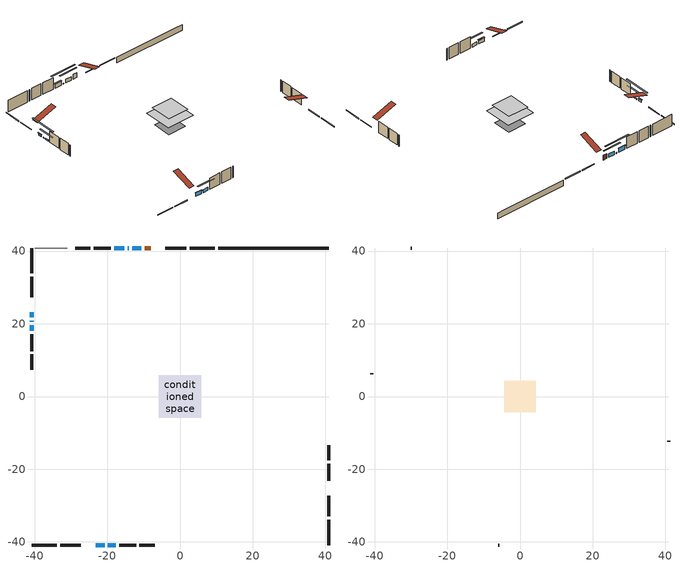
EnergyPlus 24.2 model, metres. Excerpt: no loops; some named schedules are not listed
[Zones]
conditioned space
 floor outside (Floor1 construction): -2.13,-2.13 -2.13,2.13 2.13,2.13 2.13,-2.13 z0.55
 floor adiabatic (AdiabaticFloorConstruction): -5.83,-5.83 -5.83,5.83 5.83,5.83 5.83,-5.83 z2.99
 floor foundation (Slab1 construction): -3.83,-3.83 -3.83,3.83 3.83,3.83 3.83,-3.83 z-1.89
 wall outside (RimJoist1 construction): 9.59,40.85 2.62,40.85 / -40.85,-40.85 -33.87,-40.85 / -40.85,40.85 -40.85,33.87 / 40.85,-40.85 40.85,-33.87 z0.55:0.85
 wall outside (RimJoist2 construction): 1.69,40.85 -4,40.85 / -32.94,-40.85 -27.26,-40.85 / -40.85,32.94 -40.85,27.26 / 40.85,-32.94 40.85,-27.26 z0.55:0.85
 wall outside (AdiabaticWallConstruction 1): -8.11,40.85 -9.75,40.85 z0.55:2.58
 wall outside (AdiabaticWallConstruction): -10.67,40.85 -13.13,40.85 z0.55:2.01; -23.15,-40.85 -20.73,-40.85 z0.55:1.98; -40.85,23.15 -40.85,21.75 z0.55:1.38; -14.06,40.85 -14.35,40.85 / -40.85,20.83 -40.85,20.53 z0.55:0.9; -19.81,-40.85 -17.69,-40.85 z0.55:1.8; -40.85,19.61 -40.85,18.11 z0.55:1.14; -15.28,40.85 -18.1,40.85 z0.55:2.22
 wall outside (Wall1 construction): -19.02,40.85 -23.71,40.85 / -16.77,-40.85 -12.08,-40.85 / -40.85,17.19 -40.85,12.5 / 40.85,-23.15 40.85,-18.46 z0.55:5.43
 wall outside (Wall2 construction): -24.64,40.85 -28.82,40.85 / -11.15,-40.85 -6.97,-40.85 / -40.85,11.57 -40.85,7.39 / 40.85,-17.53 40.85,-13.35 z0.55:5.43
 wall foundation (FoundationWall1 construction): 10.52,40.85,-1.89 10.52,40.85,0.55 37.81,40.85,0.55 37.81,40.85,0.48 40.85,40.85,0.48 40.85,40.85,-1.89
 wall adiabatic (Wall4 construction): -30.98,40.85 -39.92,40.85 z0.55:5.43
 window (WindowConstruction): -10.68,40.85 -13.13,40.85 z0.55:2.01
 window (WindowConstruction 4): -23.15,-40.85 -20.73,-40.85 z0.55:1.98
 window (WindowConstruction 5): -40.85,23.15 -40.85,21.75 z0.55:1.38
 window (WindowConstruction 6): -14.06,40.85 -14.35,40.85 z0.55:0.89
 window (WindowConstruction 7): -40.85,20.82 -40.85,20.53 z0.55:0.89
 window (WindowConstruction 1): -19.8,-40.85 -17.7,-40.85 z0.55:1.8
 window (WindowConstruction 2): -40.85,19.6 -40.85,18.11 z0.55:1.14
 window (WindowConstruction 3): -15.28,40.85 -18.09,40.85 z0.55:2.22
 door (Door): -8.11,40.85 -9.75,40.85 z0.55:2.58
 ceiling adiabatic (AdiabaticFloorConstruction): 5.83,-5.83 5.83,5.83 -5.83,5.83 -5.83,-5.83 z2.99
attic - vented
 floor to conditioned space (Floor2 construction Reversed): -4.39,-4.39 -4.39,4.39 4.39,4.39 4.39,-4.39 z5.43
 wall outside (Wall3 construction): -29.75,40.85 -30.05,40.85 / -6.04,-40.85 -5.74,-40.85 / -40.85,6.46 -40.85,6.16 / 40.85,-12.42 40.85,-12.12 z0.55:5.43
 roof outside (Roof1 construction): -7.18,40.85,5.43 -7.18,32.3,8.28 -4.93,32.3,8.28 -4.93,40.85,5.43; -24.08,-40.85,5.43 -24.08,-32.3,8.28 -26.33,-32.3,8.28 -26.33,-40.85,5.43; -40.85,24.08,5.43 -32.3,24.08,8.28 -32.3,26.33,8.28 -40.85,26.33,5.43; 40.85,-24.08,5.43 32.3,-24.08,8.28 32.3,-26.33,8.28 40.85,-26.33,5.43
shading: -15.77,40.85 -8.04,40.85 -8.04,41.26 -15.77,41.26 z4.65; -20.53,-40.85 -23.35,-40.85 -23.35,-41.26 -20.53,-41.26 z2.18; -40.85,21.55 -40.85,23.35 -41.26,23.35 -41.26,21.55 z1.58; -19.73,40.85 -8.68,40.85 -8.68,41.26 -19.73,41.26 z6.27; -40.85,15.15 -40.85,26.2 -41.26,26.2 -41.26,15.15 z6.27; -15.06,-40.85 -22.44,-40.85 -22.44,-41.26 -15.06,-41.26 z4.44; -40.85,15.47 -40.85,22.24 -41.26,22.24 -41.26,15.47 z3.78; -18.3,40.85 -15.08,40.85 -15.08,41.26 -18.3,41.26 z2.42
[Building]
Building 1: Terrain=Suburbs
[Site:Location]
Toronto City Centre_ON: Latitude {deg}=43.63; Longitude {deg}=-79.39; Time Zone {hr}=-5; Elevation {m}=77; Keep Site Location Information=Yes
[Site:GroundTemperature:Shallow]
5.01852, 3.26908, 3.12898, 3.95918, 7.29196, 10.6092, 13.4851, 15.3069, 15.4617, 13.9799, 11.1774, 7.9619
[Site:WaterMainsTemperature]
Calculation Method=Schedule; Temperature Schedule=mains temperature schedule
[Material] Roughness=Rough; Thermal Absorptance=0.9
Name | Thickness {m} | Conductivity {W/m-K} | Density {kg/m3} | Specific Heat {J/kg-K} | Solar Absorptance | Visible Absorptance
asphalt or fiberglass shingles | 0.00635 | 0.162714 | 1121.4 | 1465.45 | 0.4 | 0.4
ceiling loosefill ins | 0.169333 | 0.0480833 | 16.02 | 1046.75 | 0.7 | 0.7
ceiling stud and cavity | 0.1397 | 0.0995447 | 65.682 | 1177.47 | 0.7 | 0.7
concrete 4.0 in. | 0.1016 | 1.803125 | 2242.8 | 837.4 | 0.7 | 0.7
concrete 8.0 in. | 0.2032 | 1.803125 | 2242.8 | 837.4 | 0.7 | 0.7
door material | 0.04445 | 0.053851 | 512.64 | 1214.23 | 0.7 | 0.7
exterior vertical ins | 0.0307014 | 0.029427 | 32.04 | 1214.23 | 0.7 | 0.7
floor covering | 0.0127 | 0.0433444 | 54.468 | 1339.84 | 0.6 | 0.6
floor rigid ins | 0.103632 | 0.029427 | 32.04 | 1214.23 | 0.7 | 0.7
floor rigid ins 1; wall rigid ins 2 | 0.512978 | 0.029427 | 32.04 | 1214.23 | 0.7 | 0.7
floor stud and cavity | 0.1397 | 0.104502 | 92.3553 | 1139.71 | 0.7 | 0.7
floor stud and cavity 1 | 0.1397 | 1.75129 | 37.0049 | 1207.88 | 0.7 | 0.7
furniture material conditioned space 1 | 0.1524 | 0.115458 | 640.8 | 1214.23 | 0.6 | 0.6
gypsum board | 0.0127 | 0.160291 | 801 | 837.4 | 0.6 | 0.6
gypsum board 1 | 0.0127 | 0.160291 | 801 | 837.4 | 0.7 | 0.7
osb sheathing 0.5 in. | 0.0127 | 0.115458 | 512.64 | 1214.23 | 0.7 | 0.7
osb sheathing 0.75 in. | 0.01905 | 0.115458 | 512.64 | 1214.23 | 0.7 | 0.7
osb sheathing 2.0 in. | 0.0508 | 0.115458 | 512.64 | 1214.23 | 0.7 | 0.7
rim joist rigid ins; wall rigid ins | 0.051816 | 0.029427 | 32.04 | 1214.23 | 0.7 | 0.7
rim joist stud and cavity | 0.0508 | 0.0405436 | 125.044 | 1163.47 | 0.6 | 0.6
rim joist stud and cavity 1 | 0.0508 | 0.0348186 | 125.044 | 1163.47 | 0.6 | 0.6
wall rigid ins 1 | 0.051816 | 0.029427 | 32.04 | 1214.23 | 0.4 | 0.4
wall stud and cavity | 0.1397 | 0.162248 | 139.0536 | 1170.24 | 0.7 | 0.7
wall stud and cavity 1 | 0.1397 | 0.16529 | 139.0536 | 1170.24 | 0.7 | 0.7
wall stud and cavity 2 | 0.0889 | 6.9971 | 50.32683 | 1063.81 | 0.6 | 0.6
wall stud and cavity 3 | 0.1397 | 0.136428 | 139.0536 | 1170.24 | 0.7 | 0.7
wall stud and cavity 4 | 0.0889 | 0.380278 | 52.3479 | 1209.89 | 0.7 | 0.7
wall stud and cavity 5 | 0.0889 | 0.391764 | 83.0341 | 1211.67 | 0.7 | 0.7
wood siding | 0.0254 | 0.102417 | 544.68 | 1172.36 | 0.4 | 0.4
wood siding 1 | 0.00254 | 0.102417 | 544.68 | 1172.36 | 0.4 | 0.4
wood siding 2; wood siding 3; wood siding 4 | 0.0254 | 0.102417 | 544.68 | 1172.36 | 0.7 | 0.7
[WindowMaterial:SimpleGlazingSystem]
Name | U-Factor {W/m2-K} | Solar Heat Gain Coefficient
WindowMaterial | 2.91168 | 0.67
WindowMaterial 1 | 2.92644 | 0.66
WindowMaterial 2 | 3.01672 | 0.56
WindowMaterial 3 | 2.90089 | 0.68
WindowMaterial 4 | 2.91338 | 0.67
WindowMaterial 5 | 2.97357 | 0.61
WindowMaterial 6 | 3.07123 | 0.43
[Construction]
AdiabaticFloorConstruction: floor stud and cavity 1, floor rigid ins 1, osb sheathing 0.75 in., floor covering
AdiabaticWallConstruction: wood siding 3, wall rigid ins 2, wall stud and cavity 4, gypsum board
AdiabaticWallConstruction 1: wood siding 4, wall rigid ins 2, wall stud and cavity 4, gypsum board
Door: door material
Floor1 construction: floor stud and cavity, floor rigid ins, osb sheathing 0.75 in., floor covering
Floor2 construction Reversed: gypsum board, ceiling stud and cavity, ceiling loosefill ins
FoundationWall1 construction: concrete 8.0 in., gypsum board 1
furniture construction conditioned space 1: furniture material conditioned space 1
PartitionWallConstruction: gypsum board, wall stud and cavity 5, gypsum board
RimJoist1 construction: wood siding 2, rim joist rigid ins, osb sheathing 2.0 in., rim joist stud and cavity
RimJoist2 construction: wood siding 2, rim joist rigid ins, osb sheathing 2.0 in., rim joist stud and cavity 1
Roof1 construction: asphalt or fiberglass shingles
Slab1 construction: concrete 4.0 in.
Wall1 construction: wood siding, wall rigid ins, osb sheathing 0.5 in., wall stud and cavity, gypsum board
Wall2 construction: wood siding, wall rigid ins, osb sheathing 0.5 in., wall stud and cavity 1, gypsum board
Wall3 construction: wood siding 1, wall stud and cavity 2
Wall4 construction: wall rigid ins 1, osb sheathing 0.5 in., wall stud and cavity 3, gypsum board
WindowConstruction: WindowMaterial
WindowConstruction 1: WindowMaterial 1
WindowConstruction 2: WindowMaterial 2
WindowConstruction 3: WindowMaterial 3
WindowConstruction 4: WindowMaterial 4
WindowConstruction 5: WindowMaterial 5
WindowConstruction 6; WindowConstruction 7: WindowMaterial 6
[Zone] Multiplier=1; Part of Total Floor Area=Yes
Name | Volume {m3}
attic - vented | 35.5902
conditioned space | 525.5
[Space]
Name | Zone | Volume {m3}
attic - vented 1 | attic - vented | 35.5902
conditioned space 1 | conditioned space | 525.5
[ZoneInfiltration:EffectiveLeakageArea]
infil attic - vented 1: Zone or Space=attic - vented 1; Schedule=Always On Discrete; Effective Air Leakage Area {cm2}=3240.84; Stack Coefficient=0.000537196; Wind Coefficient=1.56598e-05
[ZoneMixing]
whole house fan mix: Zone or Space=attic - vented; Schedule=Always On Continuous; Design Flow Rate Calculation Method=Flow/Zone; Design Flow Rate {m3/s}=0; Source Zone or Space=conditioned space
[SurfaceProperty:ExposedFoundationPerimeter]
Slab1: Exposed Perimeter Calculation Method=TotalExposedPerimeter; Total Exposed Perimeter {m}=30.325
[InternalMass] Zone or ZoneList=conditioned space; Space or SpaceList=conditioned space 1
Name | Construction | Surface Area {m2}
furniture mass conditioned space 1 | furniture construction conditioned space 1 | 85.1079
partition wall mass | PartitionWallConstruction | 212.77
[Lights]
interior lighting: Zone or ZoneList or Space or SpaceList=conditioned space 1; Schedule=interior lighting schedule; Design Level Calculation Method=LightingLevel; Lighting Level {W}=343.2; Return Air Fraction=0; Fraction Radiant=0.6; Fraction Visible=0.2; Fraction Replaceable=1
[People]
occupants: Zone or ZoneList or Space or SpaceList=conditioned space 1; Number of People Schedule=occupants schedule; Number of People Calculation Method=People; Number of People=3; Fraction Radiant=0.314171; Sensible Heat Fraction=0.56303; Activity Level Schedule=occupants activity schedule; Carbon Dioxide Generation Rate {m3/s-W}=0; Enable ASHRAE 55 Comfort Warnings=No; Mean Radiant Temperature Calculation Type=EnclosureAveraged
[ElectricEquipment] Zone or ZoneList or Space or SpaceList=conditioned space 1; Design Level Calculation Method=EquipmentLevel
Name | Schedule | Design Level {W} | Fraction Latent | Fraction Radiant | Fraction Lost
clothes dryer | clothes dryer schedule | 140.772 | 0.015 | 0.081 | 0.85
clothes washer | clothes washer schedule | 32.1985 | 0.03 | 0.162 | 0.7
cooking range | cooking range schedule | 208.969 | 0.08 | 0.432 | 0.2
dishwasher | dishwasher schedule | 66.8632 | 0.3 | 0.18 | 0.4
fridge | fridge schedule | 72.9452 | 0 | 0.6 | 0
mech vent bath fan 0 | mech vent bath fan 0 schedule | 50.2 | 0 | 0 | 1
mech vent bath fan 1 | mech vent bath fan 1 schedule | 50.2 | 0 | 0 | 1
mech vent house fan | mech vent house fan schedule | 0 | 0 | 0 | 1
mech vent house fan cfis | mech vent house fan cfis schedule | 0 | 0 | 0 | 0
mech vent range fan 0 | mech vent range fan 0 schedule | 57 | 0 | 0 | 1
misc plug loads | misc plug loads schedule | 494.7 | 0.045 | 0.513 | 0.1
whole house fan | Always On Discrete | 0 | 0 | 0 | 1
[OtherEquipment] Zone or ZoneList or Space or SpaceList=conditioned space 1; Design Level Calculation Method=EquipmentLevel
Name | Fuel Type | Schedule | Design Level {W} | Fraction Latent | Fraction Radiant | Fraction Lost
clothes dryer 1 | Electricity | clothes dryer schedule | 0 | 0.015 | 0.081 | 0.85
cooking range 1 | Electricity | cooking range schedule | 0 | 0.08 | 0.432 | 0.2
general water use latent | None | general water use schedule | 59.3978 | 1 | 0 | 0
general water use sensible | None | general water use schedule | -58.539 | 0 | 0.6 | 0
mech vent house fan latent load | None | Always On Discrete | 0 | 1 | 0 | 0
mech vent house fan sensible load | None | Always On Discrete | 0 | 0 | 0 | 0
water heater energy adjustment1 | NaturalGas | Always On Discrete | 0.01 | 0 | 0 | 1
[ZoneInfiltration:DesignFlowRate] Zone or ZoneList or Space or SpaceList=conditioned space 1; Schedule=Always On Discrete; Design Flow Rate Calculation Method=Flow/Zone; Design Flow Rate {m3/s}=0
infil flow; natural vent flow; whole house fan flow
[AvailabilityManager:Scheduled]
central ac and furnace airloop Availability Manager: Schedule=Always On Discrete
[Foundation:Kiva]
Foundation Kiva 1: Initial Indoor Air Temperature {C}=18; Wall Height Above Grade {m}=0.549981; Wall Depth Below Slab {m}=0.2032; Custom Block Material Name 1=exterior vertical ins; Custom Block Depth 1 {m}=2.43998; Custom Block X Position 1 {m}=0.2159; Custom Block Z Position 1 {m}=0
[Foundation:Kiva:Settings]
Soil Conductivity {W/m-K}=0.849921; Soil Density {kg/m3}=1842.3; Soil Specific Heat {J/kg-K}=418.7; Ground Solar Absorptivity=0.9; Ground Thermal Absorptivity=0.9; Ground Surface Roughness {m}=0.03; Far-Field Width {m}=40; Deep-Ground Boundary Condition=ZeroFlux; Deep-Ground Depth {m}=40; Minimum Cell Dimension {m}=0.2; Maximum Cell Growth Coefficient=3; Simulation Timestep=Timestep
[Exterior:Lights]
exterior lighting: Schedule=exterior lighting schedule; Design Level {W}=75.6
[EnergyManagementSystem:GlobalVariable]
central_ac_and_furnace_airloop_Fan_RTF
infil_program_Qfan
infil_program_Qinf
natural_vent_program_Qnv
natural_vent_program_Qwhf
[EnergyManagementSystem:Sensor]
Name | Output:Variable or Output:Meter Index Key | Output:Variable or Output:Meter
airflow_gain | infil flow | Infiltration Sensible Heat Gain Energy
airflow_gain_1 | natural vent flow | Infiltration Sensible Heat Gain Energy
airflow_gain_2 | whole house fan flow | Infiltration Sensible Heat Gain Energy
airflow_loss | infil flow | Infiltration Sensible Heat Loss Energy
airflow_loss_1 | natural vent flow | Infiltration Sensible Heat Loss Energy
airflow_loss_2 | whole house fan flow | Infiltration Sensible Heat Loss Energy
clg_load_cond |  | Cooling:EnergyTransfer:Zone:CONDITIONED SPACE
clg_sp_s; clg_sp_s_1 | cooling setpoint | Schedule Value
clothes_dryer_exhaust_0_sch_s | clothes dryer exhaust 0 schedule | Schedule Value
cool_season | cooling season schedule | Schedule Value
htg_load_cond |  | Heating:EnergyTransfer:Zone:CONDITIONED SPACE
htg_sp_s; htg_sp_s_1 | heating setpoint | Schedule Value
ig_ee_conv | clothes dryer | Electric Equipment Convective Heating Energy
ig_ee_conv_2 | cooking range | Electric Equipment Convective Heating Energy
ig_ee_conv_4 | fridge | Electric Equipment Convective Heating Energy
ig_ee_conv_5 | misc plug loads | Electric Equipment Convective Heating Energy
ig_ee_conv_6 | whole house fan | Electric Equipment Convective Heating Energy
ig_ee_rad | clothes dryer | Electric Equipment Radiant Heating Energy
ig_ee_rad_2 | cooking range | Electric Equipment Radiant Heating Energy
ig_ee_rad_4 | fridge | Electric Equipment Radiant Heating Energy
ig_ee_rad_5 | misc plug loads | Electric Equipment Radiant Heating Energy
ig_ee_rad_6 | whole house fan | Electric Equipment Radiant Heating Energy
ig_lgt_conv | interior lighting | Lights Convective Heating Energy
ig_lgt_rad | interior lighting | Lights Radiant Heating Energy
ig_lgt_vis | interior lighting | Lights Visible Radiation Heating Energy
ig_oe_conv | clothes dryer 1 | Other Equipment Convective Heating Energy
ig_oe_conv_1 | cooking range 1 | Other Equipment Convective Heating Energy
ig_oe_conv_2 | general water use latent | Other Equipment Convective Heating Energy
ig_oe_conv_3 | general water use sensible | Other Equipment Convective Heating Energy
ig_oe_conv_4 | water heater energy adjustment1 | Other Equipment Convective Heating Energy
ig_oe_rad | clothes dryer 1 | Other Equipment Radiant Heating Energy
ig_oe_rad_1 | cooking range 1 | Other Equipment Radiant Heating Energy
ig_oe_rad_2 | general water use latent | Other Equipment Radiant Heating Energy
ig_oe_rad_3 | general water use sensible | Other Equipment Radiant Heating Energy
ig_oe_rad_4 | water heater energy adjustment1 | Other Equipment Radiant Heating Energy
ig_ppl_conv | occupants | People Convective Heating Energy
ig_ppl_rad | occupants | People Radiant Heating Energy
im_conv | furniture mass conditioned space 1 | Surface Inside Face Convection Heat Gain Energy
im_conv_1 | partition wall mass | Surface Inside Face Convection Heat Gain Energy
im_ig | furniture mass conditioned space 1 | Surface Inside Face Internal Gains Radiation Heat Gain Energy
im_ig_1 | partition wall mass | Surface Inside Face Internal Gains Radiation Heat Gain Energy
im_lgt | furniture mass conditioned space 1 | Surface Inside Face Lights Radiation Heat Gain Energy
im_lgt_1 | partition wall mass | Surface Inside Face Lights Radiation Heat Gain Energy
im_sol | furniture mass conditioned space 1 | Surface Inside Face Solar Radiation Heat Gain Energy
im_sol_1 | partition wall mass | Surface Inside Face Solar Radiation Heat Gain Energy
im_surf | furniture mass conditioned space 1 | Surface Inside Face Net Surface Thermal Radiation Heat Gain Energy
im_surf_1 | partition wall mass | Surface Inside Face Net Surface Thermal Radiation Heat Gain Energy
mech_vent_bath_fan_0_sch_s | mech vent bath fan 0 schedule | Schedule Value
mech_vent_bath_fan_1_sch_s | mech vent bath fan 1 schedule | Schedule Value
mech_vent_range_fan_0_sch_s | mech vent range fan 0 schedule | Schedule Value
mv_conv | mech vent bath fan 0 | Electric Equipment Convective Heating Energy
mv_conv_1 | mech vent bath fan 1 | Electric Equipment Convective Heating Energy
mv_conv_2 | mech vent house fan | Electric Equipment Convective Heating Energy
mv_conv_3 | mech vent house fan cfis | Electric Equipment Convective Heating Energy
mv_conv_4 | mech vent range fan 0 | Electric Equipment Convective Heating Energy
mv_conv_5 | mech vent house fan latent load | Other Equipment Convective Heating Energy
mv_conv_6 | mech vent house fan sensible load | Other Equipment Convective Heating Energy
mv_rad | mech vent bath fan 0 | Electric Equipment Radiant Heating Energy
mv_rad_1 | mech vent bath fan 1 | Electric Equipment Radiant Heating Energy
mv_rad_2 | mech vent house fan | Electric Equipment Radiant Heating Energy
mv_rad_3 | mech vent house fan cfis | Electric Equipment Radiant Heating Energy
mv_rad_4 | mech vent range fan 0 | Electric Equipment Radiant Heating Energy
mv_rad_5 | mech vent house fan latent load | Other Equipment Radiant Heating Energy
mv_rad_6 | mech vent house fan sensible load | Other Equipment Radiant Heating Energy
natural_vent_s | natural vent schedule | Schedule Value
out_pb_s |  | Site Outdoor Air Barometric Pressure
out_wt_s |  | Site Outdoor Air Humidity Ratio
site_vw_s |  | Site Wind Speed
ss_back_out | Window1 | Surface Window Shortwave from Zone Back Out Window Heat Transfer Rate
ss_back_out_1 | Window10 | Surface Window Shortwave from Zone Back Out Window Heat Transfer Rate
ss_back_out_2 | Window12 | Surface Window Shortwave from Zone Back Out Window Heat Transfer Rate
ss_back_out_3 | Window14 | Surface Window Shortwave from Zone Back Out Window Heat Transfer Rate
ss_back_out_4 | Window15 | Surface Window Shortwave from Zone Back Out Window Heat Transfer Rate
ss_back_out_5 | Window3 | Surface Window Shortwave from Zone Back Out Window Heat Transfer Rate
ss_back_out_6 | Window5 | Surface Window Shortwave from Zone Back Out Window Heat Transfer Rate
ss_back_out_7 | Window8 | Surface Window Shortwave from Zone Back Out Window Heat Transfer Rate
ss_conv | Door1 | Surface Inside Face Convection Heat Gain Energy
ss_conv_1 | Window1 | Surface Inside Face Convection Heat Gain Energy
ss_conv_2 | Window10 | Surface Inside Face Convection Heat Gain Energy
ss_conv_3 | Window12 | Surface Inside Face Convection Heat Gain Energy
ss_conv_4 | Window14 | Surface Inside Face Convection Heat Gain Energy
ss_conv_5 | Window15 | Surface Inside Face Convection Heat Gain Energy
ss_conv_6 | Window3 | Surface Inside Face Convection Heat Gain Energy
ss_conv_7 | Window5 | Surface Inside Face Convection Heat Gain Energy
ss_conv_8 | Window8 | Surface Inside Face Convection Heat Gain Energy
ss_ig | Door1 | Surface Inside Face Internal Gains Radiation Heat Gain Energy
ss_ig_1 | Window1 | Surface Inside Face Internal Gains Radiation Heat Gain Energy
ss_ig_2 | Window10 | Surface Inside Face Internal Gains Radiation Heat Gain Energy
ss_ig_3 | Window12 | Surface Inside Face Internal Gains Radiation Heat Gain Energy
ss_ig_4 | Window14 | Surface Inside Face Internal Gains Radiation Heat Gain Energy
ss_ig_5 | Window15 | Surface Inside Face Internal Gains Radiation Heat Gain Energy
ss_ig_6 | Window3 | Surface Inside Face Internal Gains Radiation Heat Gain Energy
ss_ig_7 | Window5 | Surface Inside Face Internal Gains Radiation Heat Gain Energy
ss_ig_8 | Window8 | Surface Inside Face Internal Gains Radiation Heat Gain Energy
ss_lgt | Door1 | Surface Inside Face Lights Radiation Heat Gain Energy
ss_sol | Door1 | Surface Inside Face Solar Radiation Heat Gain Energy
ss_surf | Door1 | Surface Inside Face Net Surface Thermal Radiation Heat Gain Energy
ss_surf_1 | Window1 | Surface Inside Face Net Surface Thermal Radiation Heat Gain Energy
ss_surf_2 | Window10 | Surface Inside Face Net Surface Thermal Radiation Heat Gain Energy
ss_surf_3 | Window12 | Surface Inside Face Net Surface Thermal Radiation Heat Gain Energy
ss_surf_4 | Window14 | Surface Inside Face Net Surface Thermal Radiation Heat Gain Energy
ss_surf_5 | Window15 | Surface Inside Face Net Surface Thermal Radiation Heat Gain Energy
ss_surf_6 | Window3 | Surface Inside Face Net Surface Thermal Radiation Heat Gain Energy
ss_surf_7 | Window5 | Surface Inside Face Net Surface Thermal Radiation Heat Gain Energy
ss_surf_8 | Window8 | Surface Inside Face Net Surface Thermal Radiation Heat Gain Energy
ss_trans_in | Window1 | Surface Window Transmitted Solar Radiation Rate
ss_trans_in_1 | Window10 | Surface Window Transmitted Solar Radiation Rate
ss_trans_in_2 | Window12 | Surface Window Transmitted Solar Radiation Rate
ss_trans_in_3 | Window14 | Surface Window Transmitted Solar Radiation Rate
ss_trans_in_4 | Window15 | Surface Window Transmitted Solar Radiation Rate
ss_trans_in_5 | Window3 | Surface Window Transmitted Solar Radiation Rate
ss_trans_in_6 | Window5 | Surface Window Transmitted Solar Radiation Rate
ss_trans_in_7 | Window8 | Surface Window Transmitted Solar Radiation Rate
ss_trans_out | Window1 | Surface Inside Face Initial Transmitted Diffuse Transmitted Out Window Solar Radiation Rate
ss_trans_out_1 | Window10 | Surface Inside Face Initial Transmitted Diffuse Transmitted Out Window Solar Radiation Rate
ss_trans_out_2 | Window12 | Surface Inside Face Initial Transmitted Diffuse Transmitted Out Window Solar Radiation Rate
ss_trans_out_3 | Window14 | Surface Inside Face Initial Transmitted Diffuse Transmitted Out Window Solar Radiation Rate
ss_trans_out_4 | Window15 | Surface Inside Face Initial Transmitted Diffuse Transmitted Out Window Solar Radiation Rate
ss_trans_out_5 | Window3 | Surface Inside Face Initial Transmitted Diffuse Transmitted Out Window Solar Radiation Rate
ss_trans_out_6 | Window5 | Surface Inside Face Initial Transmitted Diffuse Transmitted Out Window Solar Radiation Rate
ss_trans_out_7 | Window8 | Surface Inside Face Initial Transmitted Diffuse Transmitted Out Window Solar Radiation Rate
s_conv | Floor1 | Surface Inside Face Convection Heat Gain Energy
s_conv_1 | Floor2 | Surface Inside Face Convection Heat Gain Energy
s_conv_10 | RimJoist2:180 | Surface Inside Face Convection Heat Gain Energy
s_conv_11 | RimJoist2:270 | Surface Inside Face Convection Heat Gain Energy
s_conv_12 | RimJoist2:90 | Surface Inside Face Convection Heat Gain Energy
s_conv_13 | Slab1 | Surface Inside Face Convection Heat Gain Energy
s_conv_14 | Wall1:0 | Surface Inside Face Convection Heat Gain Energy
s_conv_15 | Wall1:180 | Surface Inside Face Convection Heat Gain Energy
s_conv_16 | Wall1:270 | Surface Inside Face Convection Heat Gain Energy
s_conv_17 | Wall1:90 | Surface Inside Face Convection Heat Gain Energy
s_conv_18 | Wall2:0 | Surface Inside Face Convection Heat Gain Energy
s_conv_19 | Wall2:180 | Surface Inside Face Convection Heat Gain Energy
s_conv_2 | FoundationWall1 | Surface Inside Face Convection Heat Gain Energy
s_conv_20 | Wall2:270 | Surface Inside Face Convection Heat Gain Energy
s_conv_21 | Wall2:90 | Surface Inside Face Convection Heat Gain Energy
s_conv_22 | Wall4 | Surface Inside Face Convection Heat Gain Energy
s_conv_3 | inferred conditioned ceiling | Surface Inside Face Convection Heat Gain Energy
s_conv_4 | inferred conditioned floor | Surface Inside Face Convection Heat Gain Energy
s_conv_5 | RimJoist1:0 | Surface Inside Face Convection Heat Gain Energy
s_conv_6 | RimJoist1:180 | Surface Inside Face Convection Heat Gain Energy
s_conv_7 | RimJoist1:270 | Surface Inside Face Convection Heat Gain Energy
s_conv_8 | RimJoist1:90 | Surface Inside Face Convection Heat Gain Energy
s_conv_9 | RimJoist2:0 | Surface Inside Face Convection Heat Gain Energy
s_ig | Floor1 | Surface Inside Face Internal Gains Radiation Heat Gain Energy
s_ig_1 | Floor2 | Surface Inside Face Internal Gains Radiation Heat Gain Energy
s_ig_10 | RimJoist2:180 | Surface Inside Face Internal Gains Radiation Heat Gain Energy
s_ig_11 | RimJoist2:270 | Surface Inside Face Internal Gains Radiation Heat Gain Energy
s_ig_12 | RimJoist2:90 | Surface Inside Face Internal Gains Radiation Heat Gain Energy
s_ig_13 | Slab1 | Surface Inside Face Internal Gains Radiation Heat Gain Energy
